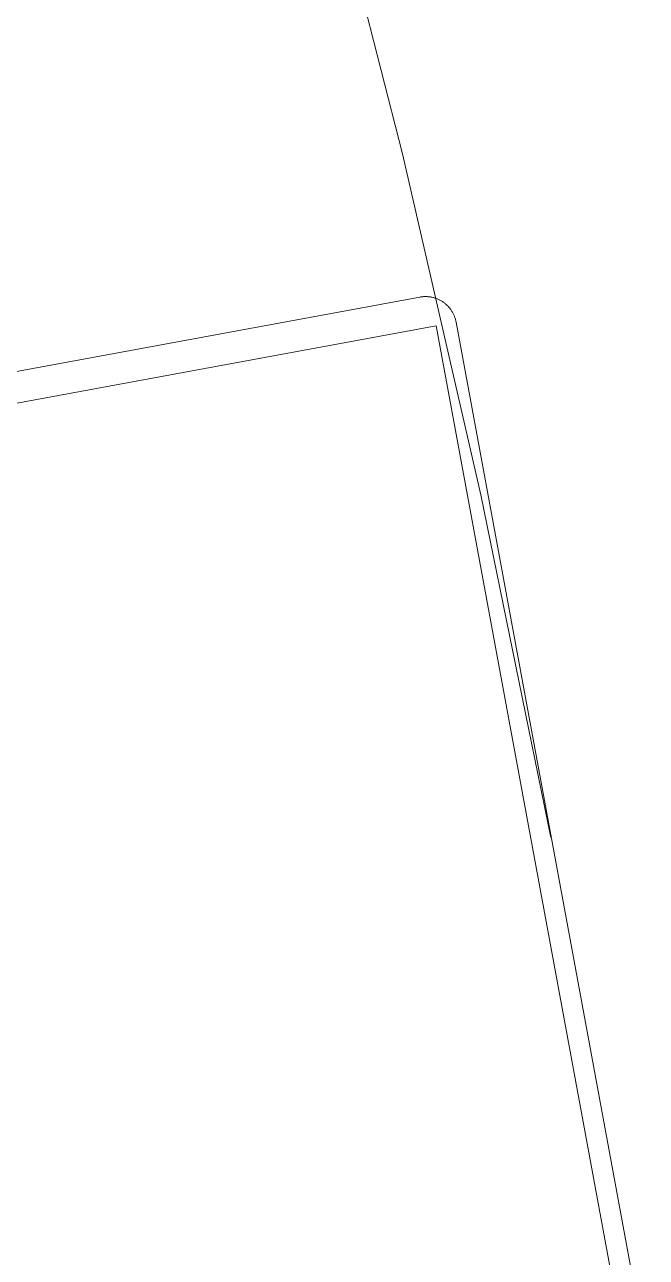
# Model space of a CAD drawing. Header units: millimetres. Extents: x -159872 to 386485, y -250577 to 158966.
# Drawn here: x 178726.7 to 178754.6, y 3783.5 to 3839 of the extents above; entities that cross this region are included whole.
import ezdxf

# ---------------------------------------------------------------- set-up
doc = ezdxf.new("R2010")
doc.units = ezdxf.units.MM
doc.layers.get('0').update_dxf_attribs({"lineweight": 25})
doc.layers.add('LDS-equipment-kitchen equipment', color=3, linetype='Continuous', lineweight=13)

# ---------------------------------------------------------------- blocks, each defined once
blk = doc.blocks.new('A$C73be1ed8')
for points in [[(653.5, 0.016, 0), (637.751, 0.314, 0), (622.013, 0.997, 0), (606.297, 2.065, 0), (590.611, 3.515, 0), (574.966, 5.348, 0), (559.37, 7.562, 0), (543.833, 10.157, 0), (528.364, 13.13, 0), (512.971, 16.48, 0), (497.666, 20.205, 0), (482.456, 24.302, 0), (467.35, 28.77, 0), (452.358, 33.605, 0)], [(629.9, 0, 0), (629.866, 0, 0), (629.831, 0.002, 0), (629.797, 0.004, 0), (629.763, 0.007, 0), (629.729, 0.011, 0), (629.695, 0.015, 0), (629.661, 0.021, 0), (629.627, 0.027, 0), (629.593, 0.034, 0), (629.56, 0.042, 0), (629.527, 0.051, 0), (629.494, 0.06, 0), (629.461, 0.071, 0), (629.428, 0.082, 0), (629.396, 0.094, 0), (629.364, 0.107, 0), (629.333, 0.12, 0), (629.301, 0.134, 0), (629.271, 0.149, 0), (629.24, 0.165, 0), (629.21, 0.182, 0), (629.18, 0.199, 0), (629.151, 0.217, 0), (629.122, 0.236, 0), (629.094, 0.255, 0), (629.066, 0.276, 0), (629.039, 0.296, 0), (629.012, 0.318, 0), (628.986, 0.34, 0), (628.96, 0.363, 0), (628.935, 0.386, 0), (628.91, 0.41, 0), (628.886, 0.435, 0), (628.863, 0.46, 0), (628.84, 0.486, 0), (628.818, 0.512, 0), (628.796, 0.539, 0), (628.776, 0.566, 0), (628.755, 0.594, 0), (628.736, 0.622, 0), (628.717, 0.651, 0), (628.699, 0.68, 0), (628.682, 0.71, 0), (628.665, 0.74, 0), (628.649, 0.771, 0), (628.634, 0.801, 0), (628.62, 0.833, 0), (628.607, 0.864, 0), (628.594, 0.896, 0), (628.582, 0.928, 0), (628.571, 0.961, 0), (628.56, 0.994, 0), (628.551, 1.027, 0), (628.542, 1.06, 0), (628.534, 1.093, 0), (628.527, 1.127, 0), (628.521, 1.161, 0), (628.515, 1.195, 0), (628.511, 1.229, 0), (628.507, 1.263, 0), (628.504, 1.297, 0), (628.502, 1.331, 0), (628.5, 1.366, 0), (628.5, 1.4, 0)]]:
    blk.add_polyline3d(points)
at = {"transparency": 33554687}
for points in [[(628.5, 1.4, 0), (628.5, 27.5, 0)], [(629.9, 0.912, 0), (629.9, 20.35, 0)], [(677.1, 0.912, 0), (629.9, 0.912, 0)], [(629.9, 0, 0), (677.1, 0, 0)]]:
    blk.add_polyline3d(points, dxfattribs=at)

msp = doc.modelspace()

# ---------------------------------------------------------------- block references
at = {"layer": 'LDS-equipment-kitchen equipment', "xscale": -1, "rotation": 100.4582459913295}
msp.add_blockref('A$C73be1ed8', (178631.73576, 4445.00837, 0), dxfattribs=at)

doc.saveas('drawing.dxf')
